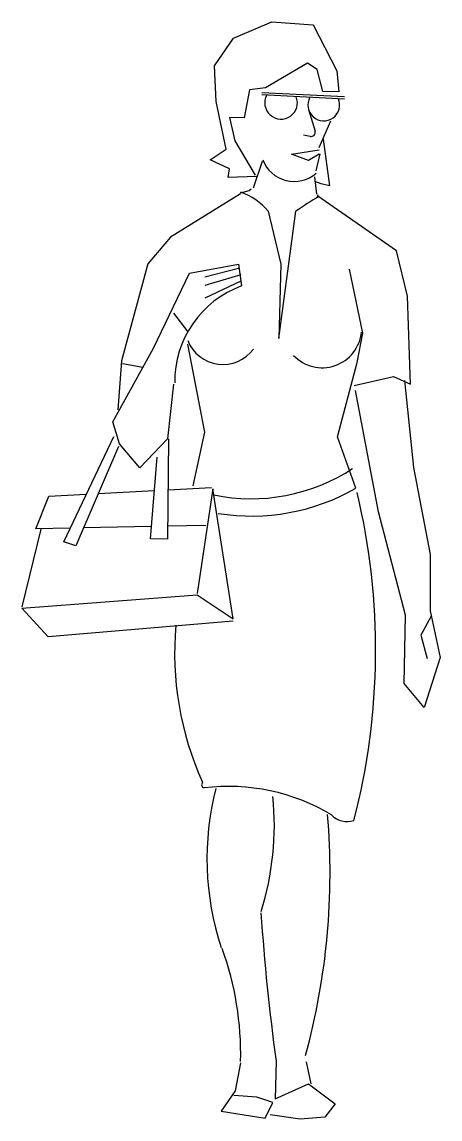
# Model space of a CAD drawing. Extents: x 12.63 to 13.27, y 5.38 to 7.07.
import ezdxf

# ---------------------------------------------------------------- set-up
doc = ezdxf.new("R2010")
doc.units = 0
doc.header["$LTSCALE"] = 25
doc.layers.get('0').update_dxf_attribs({"linetype": 'CONTINUOUS'})

# ---------------------------------------------------------------- blocks, each defined once
blk = doc.blocks.new('1M104')
at = {"color": 0}
for p, q in [((228.08, 115.714), (230.336, 116.675)), ((230.336, 116.675), (232.772, 116.503)), ((232.772, 116.503), (234.168, 113.779)), ((226.962, 114.08), (228.08, 115.714)), ((227.061, 111.986), (226.962, 114.08)), ((232.447, 114.249), (229.963, 112.788)), ((233.016, 113.876), (232.447, 114.249)), ((233.348, 112.57), (233.016, 113.876)), ((234.168, 113.779), (234.285, 112.55)), ((229.023, 112.664), (228.699, 111.013)), ((229.963, 112.788), (229.023, 112.664)), ((227.649, 109.161), (227.061, 111.986)), ((234.625, 112.25), (229.75, 112.5)), ((234.625, 112.125), (229.75, 112.375)), ((234.285, 112.55), (233.348, 112.57)), ((232.5, 111.5), (232.888, 110.238)), ((228.699, 111.013), (227.834, 111.032)), ((227.834, 111.032), (228.164, 109.654)), ((233.132, 109.258), (233.815, 110.829)), ((228.164, 109.654), (229.364, 107.636)), ((232.599, 109.919), (232.21, 109.999)), ((233.375, 109.75), (233.75, 107)), ((226.697, 108.532), (227.649, 109.161)), ((231.5, 108.875), (233.125, 109.125)), ((232.5, 108.5), (231.5, 108.875)), ((233.125, 108.875), (232.5, 108.5)), ((232.958, 107.891), (233.196, 108.896)), ((227.84, 108.002), (226.697, 108.532)), ((229.258, 106.89), (229.797, 108.465)), ((227.757, 107.499), (227.84, 108.002)), ((229.434, 107.562), (227.757, 107.499)), ((233, 106.52), (232.878, 107.532)), ((229.005, 106.73), (229.112, 106.821)), ((233.25, 107.125), (232.875, 107.25)), ((233.75, 107), (233.25, 107.125)), ((228.496, 106.524), (224.362, 103.967)), ((228.498, 106.597), (229.005, 106.73)), ((233.055, 106.475), (232.995, 106.304)), ((237.687, 103.173), (233.053, 106.403)), ((230.125, 105.5), (230.875, 102.375)), ((230.75, 98), (231.75, 105.5)), ((224.362, 103.967), (223.03, 102.41)), ((238.35, 100.49), (237.687, 103.173)), ((223.03, 102.41), (221.463, 96.674)), ((225.47, 101.852), (228.369, 102.385)), ((228.369, 102.385), (228.55, 101.097)), ((230.875, 102.375), (230.75, 98)), ((223.355, 97.426), (225.47, 101.852)), ((228.375, 102.125), (226.375, 101.625)), ((228.5, 101.75), (226.375, 101.125)), ((235.715, 98.304), (234.923, 102.079)), ((228.5, 101.375), (226.375, 100.375)), ((238.525, 95.293), (238.35, 100.49)), ((225.395, 98.392), (224.554, 99.492)), ((235.38, 96.588), (235.715, 98.304)), ((220.952, 93.079), (223.355, 97.426)), ((226.388, 92.478), (225.379, 97.671)), ((221.463, 96.674), (221.256, 93.794)), ((221.532, 96.529), (222.733, 96.301)), ((234.216, 92.195), (235.38, 96.588)), ((224.535, 95.309), (224.176, 92.072)), ((235.206, 95.221), (237.526, 95.748)), ((237.526, 95.748), (238.525, 95.293)), ((238.17, 95.517), (238.707, 90.385)), ((236.631, 87.762), (235.272, 94.931)), ((221.357, 91.773), (220.952, 93.079)), ((218.058, 86.003), (221.006, 92.213)), ((224.176, 92.072), (222.552, 90.376)), ((224.248, 92.07), (224.191, 86.158)), ((225.69, 89.301), (226.388, 92.478)), ((235.291, 89.162), (234.216, 92.195)), ((221.281, 91.63), (218.774, 85.771)), ((222.552, 90.376), (221.357, 91.773)), ((223.182, 86.18), (223.576, 91.003)), ((238.707, 90.385), (239.677, 85.244)), ((216.416, 86.76), (217.179, 88.69)), ((217.179, 88.69), (219.389, 88.808)), ((220.09, 88.845), (223.414, 89.023)), ((224.219, 89.066), (226.782, 89.202)), ((226.852, 89.129), (225.924, 82.947)), ((228.056, 81.458), (226.852, 89.129)), ((238.229, 81.669), (236.631, 87.762)), ((216.704, 86.753), (215.594, 82.162)), ((218.438, 86.803), (216.416, 86.76)), ((223.241, 86.906), (219.223, 86.82)), ((226.445, 86.974), (224.199, 86.926)), ((224.191, 86.158), (223.182, 86.18)), ((218.774, 85.771), (218.058, 86.003)), ((239.677, 85.244), (239.677, 81.926)), ((215.593, 82.09), (225.923, 82.875)), ((225.923, 82.875), (228.056, 81.458)), ((217.143, 80.397), (215.593, 82.09)), ((238.141, 77.633), (238.229, 81.669)), ((239.75, 81.625), (239.125, 80.5)), ((239.677, 81.926), (240.266, 79.173)), ((228.052, 81.314), (217.143, 80.397)), ((239.125, 80.5), (239.5, 79.125)), ((240.266, 79.173), (239.337, 76.236)), ((239.337, 76.236), (238.141, 77.633)), ((228.495, 55.269), (228.171, 53.617)), ((230.589, 55.368), (230.54, 53.133)), ((232.651, 54.025), (232.391, 55.329)), ((230.54, 53.133), (232.507, 54.028)), ((232.507, 54.028), (234.068, 52.84)), ((228.171, 53.617), (227.351, 52.409)), ((229.461, 53.229), (228.093, 53.331)), ((230.392, 52.92), (229.461, 53.229)), ((229.939, 51.992), (230.392, 52.92)), ((234.068, 52.84), (233.463, 52.055)), ((227.351, 52.409), (229.939, 51.992)), ((232.015, 51.948), (230.232, 52.202)), ((233.463, 52.055), (232.015, 51.948))]:
    blk.add_line(p, q, dxfattribs=at)
for centre, radius, start, end in [((230.882, 111.903), 0.962, 151.68238, 21.95796), ((233.403, 111.776), 0.937, 151.04073, 23.08792), ((232.649, 110.164), 0.25, 258.44863, 17.10273), ((231.654, 109.251), 1.988, 201.04503, 310.8534), ((227.344, 103.219), 3.597, 39.35945, 71.25024), ((241.625, 91.5), 17.132, 119.74488, 125.1975), ((230.633, 95.444), 6.025, 110.22771, 180.61166), ((227.451, 98.701), 2.235, 201.70222, 323.59302), ((233.312, 98.597), 2.323, 223.41436, 354.52645), ((229.123, 99.476), 10.934, 258.35512, 303.13351), ((229.139, 99.892), 12.369, 260.89147, 299.82501), ((196.342, 79.62), 40.121, 345.48724, 13.38644), ((242.966, 79.419), 18.364, 174.82206, 204.46691), ((226.398, 71.673), 0.203, 136.5786, 253.9713), ((227.797, 59.773), 11.796, 59.03859, 97.08377), ((243.206, 67.297), 16.699, 165.57745, 198.2287), ((213.568, 69.285), 16.918, 342.45686, 5.72059), ((192.682, 66.501), 41.092, 344.74714, 4.75187), ((234.772, 70.742), 1.245, 223.275, 289.27454), ((356.411, 72.612), 126.998, 183.83673, 187.80369), ((209.923, 55.742), 18.578, 358.76275, 19.68256)]:
    blk.add_arc(centre, radius, start, end, dxfattribs=at)

msp = doc.modelspace()

# ---------------------------------------------------------------- block references
at = {"color": 0, "xscale": 0.026, "yscale": 0.026, "zscale": 0.026}
msp.add_blockref('1M104', (7.0229, 4.033), dxfattribs=at)

doc.saveas('drawing.dxf')
